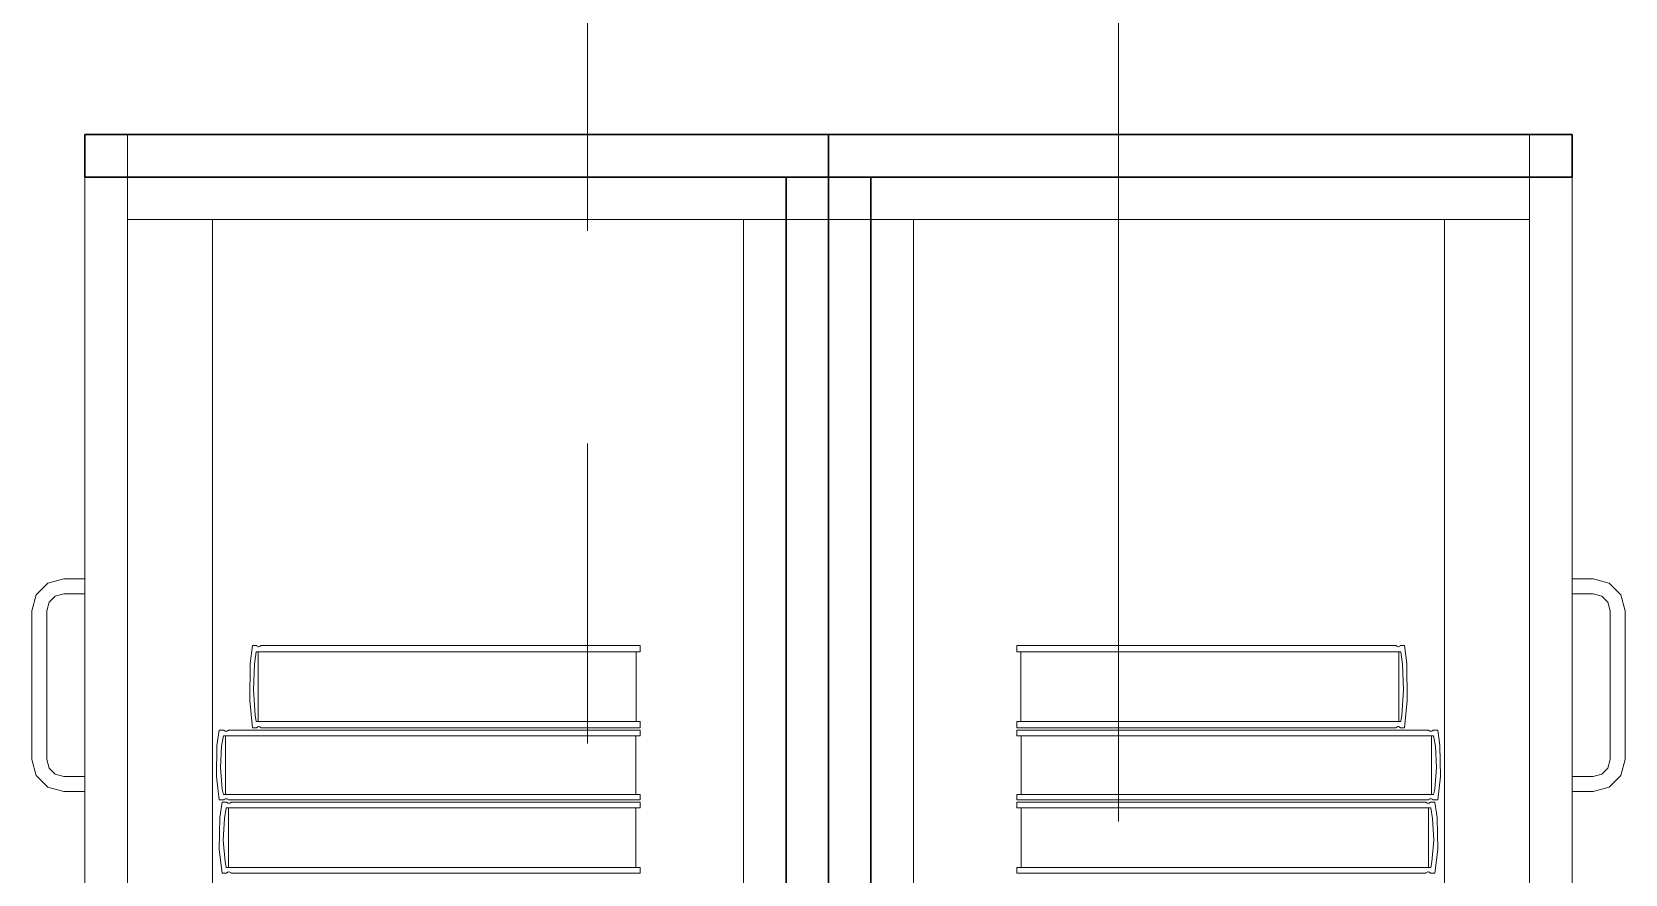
# Model space of a CAD drawing. Header units: inches. Extents: x -19 to 5698, y -728 to 92.
# Drawn here: x 314.309 to 315.059, y 13.425 to 13.821 of the extents above; entities that cross this region are included whole.
import ezdxf

# ---------------------------------------------------------------- set-up
doc = ezdxf.new("R2010")
doc.units = ezdxf.units.IN
doc.header["$MEASUREMENT"] = 0
doc.set_wipeout_variables(frame=1)
for name, pattern in [('Hidden Line', [0.195611, 0.141111, -0.0545]), ('Punto & Raya', [0.65, 0.5, -0.075, 0, -0.075]), ('Wipeout_Contour', [1, 0, -1])]:
    doc.linetypes.add(name, pattern=pattern)
for name, color, linetype in [('02 _ ARQ _ ALB _ Ejes Generales', 251, 'Continuous'), ('08 _ STR _ EXT _ 09 Vigas', 251, 'Continuous'), ('Interior - Mobiliario', 7, 'Continuous')]:
    doc.layers.add(name, color=color, linetype=linetype)

msp = doc.modelspace()

# ---------------------------------------------------------------- linework, layer by layer
at = {"layer": 'Interior - Mobiliario', "color": 175, "linetype": 'Continuous', "lineweight": 13}
for p, q in [((314.66352, 13.75311), (314.35352, 13.75311)), ((314.35352, 13.75311), (314.35352, 12.29311)), ((314.66352, 12.29311), (314.66352, 13.75311)), ((314.70352, 13.75311), (315.01352, 13.75311)), ((314.70352, 12.29311), (314.70352, 13.75311)), ((315.01352, 13.75311), (315.01352, 12.29311)), ((314.39352, 13.73311), (314.35352, 13.73311)), ((314.35352, 13.73311), (314.35352, 12.31311)), ((314.64352, 13.73311), (314.39352, 13.73311)), ((314.39352, 12.31311), (314.39352, 13.73311)), ((314.64352, 13.73311), (314.64352, 12.31311)), ((314.72352, 13.73311), (314.97352, 13.73311)), ((314.72352, 13.73311), (314.72352, 12.31311)), ((314.97352, 13.73311), (315.01352, 13.73311)), ((314.97352, 12.31311), (314.97352, 13.73311)), ((315.01352, 13.73311), (315.01352, 12.31311)), ((314.31053, 13.55661), (314.31602, 13.5621)), ((314.31602, 13.5621), (314.32352, 13.56411)), ((314.32352, 13.56411), (314.33352, 13.56411)), ((314.33352, 13.56411), (314.33352, 13.55711)), ((315.04352, 13.56411), (315.03352, 13.56411)), ((315.03352, 13.56411), (315.03352, 13.55711)), ((315.05102, 13.5621), (315.04352, 13.56411)), ((315.05651, 13.55661), (315.05102, 13.5621)), ((314.30852, 13.54911), (314.31053, 13.55661)), ((314.31659, 13.55311), (314.31552, 13.54911)), ((314.31952, 13.55603), (314.31659, 13.55311)), ((314.32352, 13.55711), (314.31952, 13.55603)), ((314.33352, 13.55711), (314.32352, 13.55711)), ((315.03352, 13.55711), (315.04352, 13.55711)), ((315.04352, 13.55711), (315.04752, 13.55603)), ((315.04752, 13.55603), (315.05045, 13.55311)), ((315.05045, 13.55311), (315.05152, 13.54911)), ((315.05852, 13.54911), (315.05651, 13.55661)), ((314.30852, 13.47911), (314.30852, 13.54911)), ((314.31552, 13.54911), (314.31552, 13.47911)), ((315.05152, 13.54911), (315.05152, 13.47911)), ((315.05852, 13.47911), (315.05852, 13.54911)), ((314.41234, 13.53283), (314.41134, 13.52431)), ((314.41432, 13.53283), (314.41234, 13.53283)), ((314.41442, 13.53268), (314.41432, 13.53283)), ((314.41465, 13.53245), (314.41442, 13.53268)), ((314.4149, 13.53228), (314.41465, 13.53245)), ((314.41517, 13.53219), (314.4149, 13.53228)), ((314.41544, 13.53218), (314.41517, 13.53219)), ((314.4157, 13.53225), (314.41544, 13.53218)), ((314.41596, 13.5324), (314.4157, 13.53225)), ((314.41619, 13.53262), (314.41596, 13.5324)), ((314.41634, 13.53283), (314.41619, 13.53262)), ((314.59487, 13.53283), (314.41634, 13.53283)), ((314.59487, 13.52972), (314.59487, 13.53283)), ((314.77218, 13.52972), (314.77218, 13.53283)), ((314.77218, 13.53283), (314.95071, 13.53283)), ((314.95071, 13.53283), (314.95085, 13.53262)), ((314.95085, 13.53262), (314.95109, 13.5324)), ((314.95109, 13.5324), (314.95134, 13.53225)), ((314.95134, 13.53225), (314.95161, 13.53218)), ((314.95161, 13.53218), (314.95188, 13.53219)), ((314.95188, 13.53219), (314.95214, 13.53228)), ((314.95214, 13.53228), (314.95239, 13.53245)), ((314.95239, 13.53245), (314.95263, 13.53268)), ((314.95263, 13.53268), (314.95273, 13.53283)), ((314.95273, 13.53283), (314.95471, 13.53283)), ((314.95471, 13.53283), (314.95571, 13.52431)), ((314.41134, 13.52431), (314.41111, 13.50692)), ((314.41286, 13.51194), (314.41332, 13.5239)), ((314.41332, 13.5239), (314.41416, 13.52972)), ((314.41416, 13.52972), (314.59487, 13.52972)), ((314.41507, 13.52972), (314.41507, 13.49707)), ((314.59304, 13.49707), (314.59304, 13.52972)), ((314.95289, 13.52972), (314.77218, 13.52972)), ((314.77401, 13.49707), (314.77401, 13.52972)), ((314.95197, 13.52972), (314.95197, 13.49707)), ((314.95372, 13.5239), (314.95289, 13.52972)), ((314.95419, 13.51194), (314.95372, 13.5239)), ((314.95571, 13.52431), (314.95594, 13.50692)), ((314.41362, 13.50002), (314.41286, 13.51194)), ((314.95343, 13.50002), (314.95419, 13.51194)), ((314.41111, 13.50692), (314.41234, 13.49396)), ((314.41416, 13.49707), (314.41362, 13.50002)), ((314.95289, 13.49707), (314.95343, 13.50002)), ((314.95594, 13.50692), (314.95471, 13.49396)), ((314.39675, 13.49296), (314.39567, 13.48575)), ((314.39891, 13.49296), (314.39675, 13.49296)), ((314.39902, 13.49283), (314.39891, 13.49296)), ((314.39927, 13.49263), (314.39902, 13.49283)), ((314.39954, 13.49249), (314.39927, 13.49263)), ((314.40068, 13.4926), (314.40041, 13.49247)), ((314.40094, 13.49278), (314.40068, 13.4926)), ((314.4011, 13.49296), (314.40094, 13.49278)), ((314.59487, 13.49296), (314.4011, 13.49296)), ((314.41234, 13.49396), (314.41432, 13.49396)), ((314.59487, 13.49707), (314.41416, 13.49707)), ((314.41432, 13.49396), (314.41447, 13.49417)), ((314.41447, 13.49417), (314.41471, 13.49439)), ((314.41471, 13.49439), (314.41496, 13.49454)), ((314.41496, 13.49454), (314.41523, 13.49461)), ((314.41523, 13.49461), (314.41549, 13.4946)), ((314.41549, 13.4946), (314.41576, 13.49451)), ((314.41576, 13.49451), (314.41601, 13.49435)), ((314.41601, 13.49435), (314.41624, 13.49411)), ((314.41624, 13.49411), (314.41634, 13.49396)), ((314.41634, 13.49396), (314.59487, 13.49396)), ((314.59487, 13.49396), (314.59487, 13.49707)), ((314.59487, 13.49033), (314.59487, 13.49296)), ((314.77218, 13.49396), (314.77218, 13.49707)), ((314.77218, 13.49707), (314.95289, 13.49707)), ((314.95071, 13.49396), (314.77218, 13.49396)), ((314.77218, 13.49033), (314.77218, 13.49296)), ((314.77218, 13.49296), (314.96594, 13.49296)), ((314.95081, 13.49411), (314.95071, 13.49396)), ((314.95104, 13.49435), (314.95081, 13.49411)), ((314.95129, 13.49451), (314.95104, 13.49435)), ((314.95155, 13.4946), (314.95129, 13.49451)), ((314.95182, 13.49461), (314.95155, 13.4946)), ((314.95209, 13.49454), (314.95182, 13.49461)), ((314.95234, 13.49439), (314.95209, 13.49454)), ((314.95258, 13.49417), (314.95234, 13.49439)), ((314.95273, 13.49396), (314.95258, 13.49417)), ((314.95471, 13.49396), (314.95273, 13.49396)), ((314.96594, 13.49296), (314.96611, 13.49278)), ((314.96611, 13.49278), (314.96636, 13.4926)), ((314.96636, 13.4926), (314.96664, 13.49247)), ((314.9675, 13.49249), (314.96778, 13.49263)), ((314.96778, 13.49263), (314.96803, 13.49283)), ((314.96803, 13.49283), (314.96814, 13.49296)), ((314.96814, 13.49296), (314.97029, 13.49296)), ((314.97029, 13.49296), (314.97137, 13.48575)), ((314.39567, 13.48575), (314.39542, 13.47105)), ((314.39732, 13.47529), (314.39783, 13.48541)), ((314.39783, 13.48541), (314.39874, 13.49033)), ((314.39874, 13.49033), (314.59487, 13.49033)), ((314.39983, 13.49242), (314.39954, 13.49249)), ((314.39973, 13.49033), (314.39973, 13.46272)), ((314.40012, 13.49241), (314.39983, 13.49242)), ((314.40041, 13.49247), (314.40012, 13.49241)), ((314.59288, 13.46272), (314.59288, 13.49033)), ((314.96831, 13.49033), (314.77218, 13.49033)), ((314.77416, 13.46272), (314.77416, 13.49033)), ((314.96664, 13.49247), (314.96693, 13.49241)), ((314.96693, 13.49241), (314.96722, 13.49242)), ((314.96722, 13.49242), (314.9675, 13.49249)), ((314.96732, 13.49033), (314.96732, 13.46272)), ((314.96922, 13.48541), (314.96831, 13.49033)), ((314.96972, 13.47529), (314.96922, 13.48541)), ((314.97137, 13.48575), (314.97162, 13.47105)), ((314.31053, 13.47161), (314.30852, 13.47911)), ((314.31552, 13.47911), (314.31659, 13.47511)), ((315.05152, 13.47911), (315.05045, 13.47511)), ((315.05651, 13.47161), (315.05852, 13.47911)), ((314.31602, 13.46612), (314.31053, 13.47161)), ((314.31659, 13.47511), (314.31952, 13.47218)), ((314.31952, 13.47218), (314.32352, 13.47111)), ((314.32352, 13.47111), (314.33352, 13.47111)), ((314.33352, 13.47111), (314.33352, 13.46411)), ((314.39542, 13.47105), (314.39675, 13.46009)), ((314.39815, 13.46521), (314.39732, 13.47529)), ((314.9689, 13.46521), (314.96972, 13.47529)), ((314.97162, 13.47105), (314.97029, 13.46009)), ((315.04352, 13.47111), (315.03352, 13.47111)), ((315.03352, 13.47111), (315.03352, 13.46411)), ((315.04752, 13.47218), (315.04352, 13.47111)), ((315.05045, 13.47511), (315.04752, 13.47218)), ((315.05102, 13.46612), (315.05651, 13.47161)), ((314.32352, 13.46411), (314.31602, 13.46612)), ((314.33352, 13.46411), (314.32352, 13.46411)), ((314.39874, 13.46272), (314.39815, 13.46521)), ((314.59487, 13.46272), (314.39874, 13.46272)), ((314.59487, 13.46009), (314.59487, 13.46272)), ((314.77218, 13.46009), (314.77218, 13.46272)), ((314.77218, 13.46272), (314.96831, 13.46272)), ((314.96831, 13.46272), (314.9689, 13.46521)), ((315.03352, 13.46411), (315.04352, 13.46411)), ((315.04352, 13.46411), (315.05102, 13.46612)), ((314.39675, 13.46009), (314.39891, 13.46009)), ((314.39806, 13.45909), (314.39699, 13.45177)), ((314.4002, 13.45909), (314.39806, 13.45909)), ((314.39891, 13.46009), (314.39907, 13.46027)), ((314.39907, 13.46027), (314.39933, 13.46046)), ((314.39913, 13.45142), (314.40003, 13.45642)), ((314.39933, 13.46046), (314.3996, 13.46058)), ((314.3996, 13.46058), (314.39989, 13.46064)), ((314.39989, 13.46064), (314.40018, 13.46063)), ((314.40003, 13.45642), (314.59487, 13.45642)), ((314.40018, 13.46063), (314.40047, 13.46056)), ((314.40031, 13.45896), (314.4002, 13.45909)), ((314.40056, 13.45876), (314.40031, 13.45896)), ((314.40047, 13.46056), (314.40074, 13.46042)), ((314.40083, 13.45862), (314.40056, 13.45876)), ((314.40074, 13.46042), (314.40099, 13.46022)), ((314.40112, 13.45854), (314.40083, 13.45862)), ((314.40099, 13.46022), (314.4011, 13.46009)), ((314.40102, 13.45642), (314.40102, 13.42837)), ((314.4011, 13.46009), (314.59487, 13.46009)), ((314.40141, 13.45853), (314.40112, 13.45854)), ((314.40169, 13.45859), (314.40141, 13.45853)), ((314.40197, 13.45872), (314.40169, 13.45859)), ((314.40222, 13.45891), (314.40197, 13.45872)), ((314.40238, 13.45909), (314.40222, 13.45891)), ((314.59487, 13.45909), (314.40238, 13.45909)), ((314.5929, 13.42837), (314.5929, 13.45642)), ((314.59487, 13.45642), (314.59487, 13.45909)), ((314.96594, 13.46009), (314.77218, 13.46009)), ((314.77218, 13.45642), (314.77218, 13.45909)), ((314.77218, 13.45909), (314.96466, 13.45909)), ((314.96701, 13.45642), (314.77218, 13.45642)), ((314.77415, 13.42837), (314.77415, 13.45642)), ((314.96466, 13.45909), (314.96482, 13.45891)), ((314.96482, 13.45891), (314.96508, 13.45872)), ((314.96508, 13.45872), (314.96535, 13.45859)), ((314.96535, 13.45859), (314.96564, 13.45853)), ((314.96564, 13.45853), (314.96593, 13.45854)), ((314.96593, 13.45854), (314.96621, 13.45862)), ((314.96605, 13.46022), (314.96594, 13.46009)), ((314.96603, 13.45642), (314.96603, 13.42837)), ((314.9663, 13.46042), (314.96605, 13.46022)), ((314.96621, 13.45862), (314.96648, 13.45876)), ((314.96658, 13.46056), (314.9663, 13.46042)), ((314.96648, 13.45876), (314.96673, 13.45896)), ((314.96686, 13.46063), (314.96658, 13.46056)), ((314.96673, 13.45896), (314.96684, 13.45909)), ((314.96684, 13.45909), (314.96898, 13.45909)), ((314.96715, 13.46064), (314.96686, 13.46063)), ((314.96792, 13.45142), (314.96701, 13.45642)), ((314.96744, 13.46058), (314.96715, 13.46064)), ((314.96772, 13.46046), (314.96744, 13.46058)), ((314.96797, 13.46027), (314.96772, 13.46046)), ((314.96814, 13.46009), (314.96797, 13.46027)), ((314.97029, 13.46009), (314.96814, 13.46009)), ((314.96898, 13.45909), (314.97006, 13.45177)), ((314.39699, 13.45177), (314.39674, 13.43683)), ((314.39863, 13.44114), (314.39913, 13.45142)), ((314.96842, 13.44114), (314.96792, 13.45142)), ((314.97006, 13.45177), (314.9703, 13.43683)), ((314.39945, 13.4309), (314.39863, 13.44114)), ((314.9676, 13.4309), (314.96842, 13.44114)), ((314.39674, 13.43683), (314.39806, 13.4257)), ((314.9703, 13.43683), (314.96898, 13.4257)), ((314.39806, 13.4257), (314.4002, 13.4257)), ((314.40003, 13.42837), (314.39945, 13.4309)), ((314.59487, 13.42837), (314.40003, 13.42837)), ((314.4002, 13.4257), (314.40037, 13.42587)), ((314.40037, 13.42587), (314.40062, 13.42607)), ((314.40062, 13.42607), (314.40089, 13.42619)), ((314.40089, 13.42619), (314.40118, 13.42625)), ((314.40118, 13.42625), (314.40147, 13.42625)), ((314.40147, 13.42625), (314.40176, 13.42617)), ((314.40176, 13.42617), (314.40203, 13.42603)), ((314.40203, 13.42603), (314.40227, 13.42583)), ((314.40227, 13.42583), (314.40238, 13.4257)), ((314.40238, 13.4257), (314.59487, 13.4257)), ((314.59487, 13.4257), (314.59487, 13.42837)), ((314.77218, 13.4257), (314.77218, 13.42837)), ((314.77218, 13.42837), (314.96701, 13.42837)), ((314.96466, 13.4257), (314.77218, 13.4257)), ((314.96477, 13.42583), (314.96466, 13.4257)), ((314.96502, 13.42603), (314.96477, 13.42583)), ((314.96529, 13.42617), (314.96502, 13.42603)), ((314.96557, 13.42625), (314.96529, 13.42617)), ((314.96587, 13.42625), (314.96557, 13.42625)), ((314.96615, 13.42619), (314.96587, 13.42625)), ((314.96643, 13.42607), (314.96615, 13.42619)), ((314.96668, 13.42587), (314.96643, 13.42607)), ((314.96684, 13.4257), (314.96668, 13.42587)), ((314.96898, 13.4257), (314.96684, 13.4257)), ((314.96701, 13.42837), (314.9676, 13.4309))]:
    msp.add_line(p, q, dxfattribs=at)

# ---------------------------------------------------------------- next in the draw order: wipeouts: each hides what was drawn before it
at = {"color": 254, "linetype": 'Wipeout_Contour', "lineweight": 0, "ltscale": 9797.54126}
msp.add_wipeout([(314.66352, 13.75311), (314.66352, 12.29311), (314.68352, 12.29311), (314.68352, 13.75311)], dxfattribs=at).dxf.layer = 'Interior - Mobiliario'

# ---------------------------------------------------------------- next in the draw order: linework, layer by layer
at = {"layer": 'Interior - Mobiliario', "color": 175, "linetype": 'Continuous', "lineweight": 30}
for p, q in [((314.66352, 13.75311), (314.68352, 13.75311)), ((314.66352, 12.29311), (314.66352, 13.75311)), ((314.68352, 12.29311), (314.68352, 13.75311))]:
    msp.add_line(p, q, dxfattribs=at)
at = {"layer": 'Interior - Mobiliario', "color": 175, "linetype": 'Continuous', "lineweight": 13}
for p, q in [((314.68352, 13.75311), (314.66352, 13.75311)), ((314.66352, 13.75311), (314.66352, 12.29311)), ((314.68352, 12.29311), (314.68352, 13.75311)), ((314.68352, 13.73311), (314.64352, 13.73311)), ((314.68352, 12.31311), (314.68352, 13.73311))]:
    msp.add_line(p, q, dxfattribs=at)

# ---------------------------------------------------------------- next in the draw order: wipeouts: each hides what was drawn before it
at = {"color": 254, "linetype": 'Wipeout_Contour', "lineweight": 0, "ltscale": 9796.897023}
msp.add_wipeout([(314.33352, 13.77311), (314.33352, 13.75311), (314.68352, 13.75311), (314.68352, 13.77311)], dxfattribs=at).dxf.layer = 'Interior - Mobiliario'

# ---------------------------------------------------------------- next in the draw order: linework, layer by layer
at = {"layer": '08 _ STR _ EXT _ 09 Vigas', "color": 251, "linetype": 'Hidden Line', "lineweight": 13, "true_color": 0x636466}
msp.add_line((314.57005, 7.7), (314.57005, 16.9), dxfattribs=at)
at = {"layer": 'Interior - Mobiliario', "color": 175, "linetype": 'Continuous', "lineweight": 30}
for p, q in [((314.33352, 13.77311), (314.68352, 13.77311)), ((314.33352, 13.75311), (314.33352, 13.77311)), ((314.68352, 13.75311), (314.68352, 13.77311)), ((314.33352, 13.75311), (314.68352, 13.75311))]:
    msp.add_line(p, q, dxfattribs=at)
at = {"layer": 'Interior - Mobiliario', "color": 175, "linetype": 'Continuous', "lineweight": 13}
for p, q in [((314.68352, 13.77311), (314.33352, 13.77311)), ((314.33352, 13.77311), (314.33352, 13.75311)), ((314.33352, 13.77311), (314.68352, 13.77311)), ((314.33352, 12.27311), (314.33352, 13.77311)), ((314.68352, 13.77311), (314.35352, 13.77311)), ((314.35352, 13.77311), (314.35352, 13.73311)), ((314.68352, 13.75311), (314.68352, 13.77311)), ((314.68352, 13.73311), (314.68352, 13.77311)), ((314.68352, 13.77311), (314.68352, 12.27311)), ((314.33352, 13.75311), (314.68352, 13.75311)), ((314.68352, 13.75311), (314.33352, 13.75311)), ((314.33352, 13.75311), (314.33352, 12.29311)), ((314.66352, 13.75311), (314.33352, 13.75311)), ((314.33352, 13.75311), (314.33352, 12.29311)), ((314.33352, 13.75311), (314.33352, 13.39411)), ((314.33352, 13.75311), (314.35352, 13.75311)), ((314.66352, 13.75311), (314.35352, 13.75311)), ((314.35352, 13.75311), (314.35352, 12.29311)), ((314.66352, 13.75311), (314.35352, 13.75311)), ((314.35352, 13.75311), (314.35352, 12.29311)), ((314.35352, 13.75311), (314.35352, 13.39411)), ((314.66352, 12.29311), (314.66352, 13.75311)), ((314.66352, 12.29311), (314.66352, 13.75311)), ((314.66352, 12.29311), (314.66352, 13.75311)), ((314.68352, 12.29311), (314.68352, 13.75311))]:
    msp.add_line(p, q, dxfattribs=at)

# ---------------------------------------------------------------- next in the draw order: wipeouts: each hides what was drawn before it
at = {"color": 254, "linetype": 'Wipeout_Contour', "lineweight": 0, "ltscale": 9797.621259}
msp.add_wipeout([(314.70352, 13.75311), (314.68352, 13.75311), (314.68352, 12.29311), (314.70352, 12.29311)], dxfattribs=at).dxf.layer = 'Interior - Mobiliario'

# ---------------------------------------------------------------- next in the draw order: linework, layer by layer
at = {"layer": 'Interior - Mobiliario', "color": 175, "linetype": 'Continuous', "lineweight": 30}
for p, q in [((314.68352, 12.29311), (314.68352, 13.75311)), ((314.70352, 13.75311), (314.68352, 13.75311)), ((314.70352, 12.29311), (314.70352, 13.75311))]:
    msp.add_line(p, q, dxfattribs=at)
at = {"layer": 'Interior - Mobiliario', "color": 175, "linetype": 'Continuous', "lineweight": 13}
for p, q in [((314.68352, 13.75311), (314.70352, 13.75311)), ((314.68352, 12.29311), (314.68352, 13.75311)), ((314.70352, 13.75311), (314.70352, 12.29311)), ((314.68352, 13.73311), (314.72352, 13.73311)), ((314.68352, 12.31311), (314.68352, 13.73311))]:
    msp.add_line(p, q, dxfattribs=at)

# ---------------------------------------------------------------- next in the draw order: wipeouts: each hides what was drawn before it
at = {"color": 254, "linetype": 'Wipeout_Contour', "lineweight": 0, "ltscale": 9798.297001}
msp.add_wipeout([(315.03352, 13.77311), (314.68352, 13.77311), (314.68352, 13.75311), (315.03352, 13.75311)], dxfattribs=at).dxf.layer = 'Interior - Mobiliario'

# ---------------------------------------------------------------- next in the draw order: linework, layer by layer
at = {"layer": '02 _ ARQ _ ALB _ Ejes Generales', "color": 251, "linetype": 'Punto & Raya', "lineweight": 13, "true_color": 0x636466}
msp.add_line((314.82005, 3.05001), (314.82005, 44.9), dxfattribs=at)
at = {"layer": 'Interior - Mobiliario', "color": 175, "linetype": 'Continuous', "lineweight": 30}
for p, q in [((314.68352, 13.75311), (314.68352, 13.77311)), ((315.03352, 13.77311), (314.68352, 13.77311)), ((315.03352, 13.75311), (315.03352, 13.77311)), ((315.03352, 13.75311), (314.68352, 13.75311))]:
    msp.add_line(p, q, dxfattribs=at)
at = {"layer": 'Interior - Mobiliario', "color": 175, "linetype": 'Continuous', "lineweight": 13}
for p, q in [((314.68352, 13.77311), (315.03352, 13.77311)), ((314.68352, 13.75311), (314.68352, 13.77311)), ((314.68352, 13.77311), (315.01352, 13.77311)), ((314.68352, 13.73311), (314.68352, 13.77311)), ((315.03352, 13.77311), (314.68352, 13.77311)), ((314.68352, 13.77311), (314.68352, 12.27311)), ((315.01352, 13.77311), (315.01352, 13.73311)), ((315.03352, 13.77311), (315.03352, 13.75311)), ((315.03352, 12.27311), (315.03352, 13.77311)), ((315.03352, 13.75311), (314.68352, 13.75311)), ((314.68352, 13.75311), (315.03352, 13.75311)), ((314.68352, 12.29311), (314.68352, 13.75311)), ((314.70352, 13.75311), (315.03352, 13.75311)), ((314.70352, 12.29311), (314.70352, 13.75311)), ((314.70352, 13.75311), (315.01352, 13.75311)), ((314.70352, 12.29311), (314.70352, 13.75311)), ((314.70352, 13.75311), (315.01352, 13.75311)), ((314.70352, 12.29311), (314.70352, 13.75311)), ((315.01352, 13.75311), (315.01352, 12.29311)), ((315.01352, 13.75311), (315.01352, 12.29311)), ((315.01352, 13.75311), (315.01352, 13.39411)), ((315.03352, 13.75311), (315.01352, 13.75311)), ((315.03352, 13.75311), (315.03352, 12.29311)), ((315.03352, 13.75311), (315.03352, 12.29311)), ((315.03352, 13.75311), (315.03352, 13.39411))]:
    msp.add_line(p, q, dxfattribs=at)

doc.saveas('drawing.dxf')
